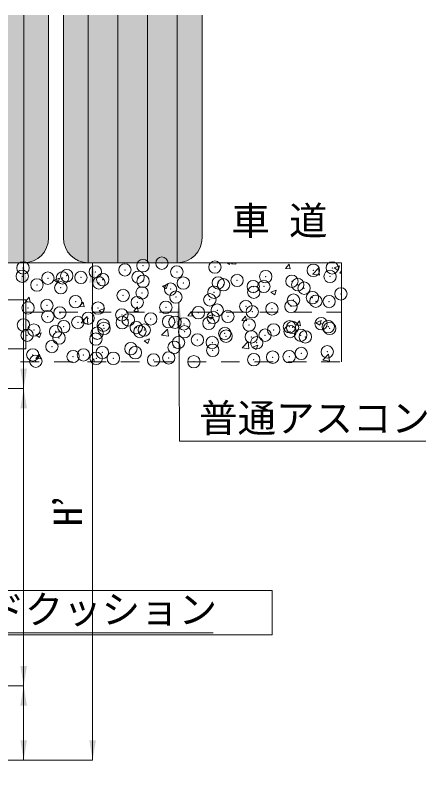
# Model space of a CAD drawing. Units: millimetres, scale not verified. Extents: x 14445 to 39803, y 10010 to 18037.
# Drawn here: x 34507 to 34923, y 14139 to 14901 of the extents above; entities that cross this region are included whole.
import ezdxf
from ezdxf.enums import TextEntityAlignment as Align

# ---------------------------------------------------------------- set-up
doc = ezdxf.new("R2010")
doc.units = ezdxf.units.MM
doc.header["$LTSCALE"] = 25
doc.header["$PDMODE"] = 32
doc.header["$PDSIZE"] = 12.5
doc.linetypes.add('USER1', pattern=[1.35, 0.75, -0.6])
for name, color, linetype, lineweight in [('0_2', 7, 'Continuous', 9), ('寸法線', 7, 'Continuous', 9), ('補助線', 8, 'Continuous', 20), ('ﾊｯﾁﾝｸﾞ', 7, 'Continuous', 5)]:
    doc.layers.add(name, color=color, linetype=linetype, lineweight=lineweight)
doc.styles.add('ＭＳ ゴシック', font='')
doc.styles.get('ＭＳ ゴシック').set_extended_font_data('MS Gothic')

# ---------------------------------------------------------------- blocks, each defined once
blk = doc.blocks.new('filled_arrow')
at = {"color": 0, "linetype": 'Continuous', "lineweight": -2}
blk.add_solid([(7.5, 1.25), (0, 0), (7.5, -1.25)], dxfattribs=at)

msp = doc.modelspace()

# ---------------------------------------------------------------- hatches: boundary and pattern name
at = {"layer": 'ﾊｯﾁﾝｸﾞ'}
for points in [[(34425.24, 14704.97), (34462.47, 14704.97), (34462.47, 14651.05), (34515.47, 14651.05, 0.41421), (34540.47, 14676.05), (34540.47, 14901.05), (34400.47, 14901.05), (34400.47, 14736.88), (34436.98, 14773.38), (34465.31, 14745.05)], [(34695.47, 14901.05), (34555.47, 14901.05), (34555.47, 14676.05, 0.41421), (34580.47, 14651.05), (34670.47, 14651.05, 0.41421), (34695.47, 14676.05)]]:
    msp.add_hatch(color=256, dxfattribs=at).paths.add_polyline_path(points)

# ---------------------------------------------------------------- linework, layer by layer
at = {"layer": '0_2', "lineweight": 5}
for p, q in [((34515.47, 14651.05), (34515.47, 14901.05)), ((34580.47, 14651.05), (34580.47, 14901.05)), ((34610.47, 14901.05), (34610.47, 14651.05)), ((34640.47, 14901.05), (34640.47, 14651.05)), ((34670.47, 14651.05), (34670.47, 14901.05))]:
    msp.add_line(p, q, dxfattribs=at)
at = {"layer": '0_2'}
for p, q in [((34540.47, 14901.05), (34540.47, 14676.05)), ((34555.47, 14676.05), (34555.47, 14901.05)), ((34695.47, 14901.05), (34695.47, 14676.05)), ((34515.47, 14651.05), (34425.47, 14651.05)), ((34670.47, 14651.05), (34580.47, 14651.05))]:
    msp.add_line(p, q, dxfattribs=at)
at = {"layer": '0_2', "lineweight": 20}
msp.add_line((34343.48, 14651.06), (34836.49, 14651.06), dxfattribs=at)
at = {"layer": '0_2', "linetype": 'USER1'}
for p, q in [((34517.52, 14601.05), (34836.49, 14601.05)), ((34343.48, 14551.06), (34836.49, 14551.06))]:
    msp.add_line(p, q, dxfattribs=at)
at = {"layer": '0_2'}
for centre, start, end in [((34515.47, 14676.05), 270, 0), ((34580.47, 14676.05), 180, 270), ((34670.47, 14676.05), 270, 0)]:
    msp.add_arc(centre, 25, start, end, dxfattribs=at)
at = {"layer": '寸法線'}
for p, q in [((34363.48, 14651.04), (34515.29, 14651.04)), ((34363.48, 14651.04), (34584.95, 14651.04)), ((34515.29, 14524.04), (34515.29, 14651.04)), ((34584.95, 14149.04), (34584.95, 14651.04)), ((34363.48, 14524.04), (34515.29, 14524.04)), ((34363.48, 14524.04), (34515.29, 14524.04)), ((34515.29, 14224.04), (34515.29, 14524.04)), ((34363.47, 14224.04), (34515.29, 14224.04)), ((34363.47, 14224.04), (34515.29, 14224.04)), ((34515.29, 14149.04), (34515.29, 14224.04)), ((34353.48, 14149.04), (34515.29, 14149.04)), ((34353.48, 14149.04), (34584.95, 14149.04))]:
    msp.add_line(p, q, dxfattribs=at)
for points in [[(34671.88, 14610.98), (34672.55, 14470.81), (34921.58, 14470.81)], [(34241.49, 14139.06), (34379.88, 14277.44), (34706.73, 14277.44)]]:
    msp.add_lwpolyline(points, dxfattribs=at)
at = {"layer": '補助線', "lineweight": 13}
msp.add_line((34836.49, 14651.06), (34836.49, 14551.06), dxfattribs=at)
msp.add_lwpolyline([(34469.02, 14564.14), (34469.02, 14613.73), (34517.52, 14613.73), (34517.52, 14564.14)], close=True, dxfattribs=at)
at = {"layer": '補助線'}
msp.add_lwpolyline([(34766.41, 14320.08), (34379.88, 14320.08), (34379.88, 14275.42), (34766.41, 14275.42)], close=True, dxfattribs=at)
at = {"layer": 'ﾊｯﾁﾝｸﾞ'}
for p, q in [((34720.81, 14651.06), (34723.37, 14649.33)), ((34723.37, 14649.33), (34723.95, 14651.06)), ((34725.2, 14649.97), (34726.12, 14651.06)), ((34725.2, 14649.97), (34729.76, 14649.57)), ((34729.75, 14649.57), (34729.47, 14651.06)), ((34732.59, 14651.06), (34732.69, 14651.04)), ((34732.69, 14651.04), (34732.69, 14651.06)), ((34779.86, 14645.18), (34783.53, 14649.56)), ((34784.4, 14644.78), (34783.52, 14649.56)), ((34807.24, 14639.48), (34813.17, 14645.66)), ((34814.01, 14638.43), (34813.17, 14645.66)), ((34829.09, 14645.79), (34834.43, 14647.84)), ((34829.09, 14645.78), (34832.88, 14643.23)), ((34832.88, 14643.23), (34834.43, 14647.83)), ((34779.86, 14645.18), (34784.41, 14644.79)), ((34807.23, 14639.48), (34814.01, 14638.43)), ((34834.51, 14640.4), (34836.49, 14642.76)), ((34834.51, 14640.4), (34836.49, 14640.23)), ((34546.05, 14633.42), (34551.38, 14635.46)), ((34546.05, 14633.41), (34549.84, 14630.86)), ((34549.84, 14630.86), (34551.38, 14635.46)), ((34655.56, 14627.31), (34660.89, 14629.36)), ((34655.56, 14627.31), (34659.35, 14624.75)), ((34659.35, 14624.75), (34660.89, 14629.36)), ((34765.07, 14621.21), (34770.4, 14623.26)), ((34768.86, 14618.65), (34770.4, 14623.26)), ((34517.15, 14611.78), (34520.83, 14616.15)), ((34521.7, 14611.38), (34520.82, 14616.15)), ((34765.06, 14621.21), (34768.86, 14618.65)), ((34517.15, 14611.78), (34521.71, 14611.38)), ((34571.81, 14606.99), (34575.48, 14611.37)), ((34576.35, 14606.59), (34575.47, 14611.37)), ((34571.81, 14606.99), (34576.36, 14606.6)), ((34591.53, 14602.74), (34596.87, 14604.79)), ((34591.53, 14602.73), (34594.02, 14601.05)), ((34594.02, 14601.05), (34595.32, 14600.18)), ((34595.32, 14600.18), (34595.62, 14601.05)), ((34595.62, 14601.05), (34596.87, 14604.78)), ((34626.46, 14602.21), (34630.14, 14606.59)), ((34626.46, 14602.21), (34631.02, 14601.81)), ((34631.01, 14601.81), (34630.13, 14606.59)), ((34681.12, 14597.43), (34684.16, 14601.05)), ((34684.16, 14601.05), (34684.79, 14601.81)), ((34684.92, 14601.05), (34684.78, 14601.81)), ((34685.67, 14597.03), (34684.92, 14601.05)), ((34573.37, 14590.47), (34579.3, 14596.66)), ((34580.14, 14589.42), (34579.3, 14596.66)), ((34681.12, 14597.43), (34685.67, 14597.03)), ((34701.04, 14596.63), (34706.38, 14598.68)), ((34701.04, 14596.63), (34704.83, 14594.07)), ((34704.83, 14594.07), (34706.38, 14598.68)), ((34735.77, 14592.65), (34739.45, 14597.03)), ((34735.77, 14592.65), (34740.33, 14592.25)), ((34740.32, 14592.25), (34739.44, 14597.03)), ((34790.43, 14587.87), (34794.1, 14592.25)), ((34794.98, 14587.47), (34794.09, 14592.24)), ((34810.55, 14590.53), (34815.89, 14592.58)), ((34814.34, 14587.97), (34815.88, 14592.58)), ((34573.37, 14590.48), (34580.14, 14589.43)), ((34790.43, 14587.87), (34794.98, 14587.47)), ((34810.55, 14590.53), (34814.34, 14587.97)), ((34527.51, 14578.16), (34532.84, 14580.21)), ((34527.51, 14578.16), (34531.3, 14575.6)), ((34531.3, 14575.6), (34532.84, 14580.2)), ((34654.69, 14577.86), (34660.63, 14584.05)), ((34654.69, 14577.86), (34661.47, 14576.81)), ((34661.47, 14576.81), (34660.62, 14584.05)), ((34637.02, 14572.06), (34642.35, 14574.11)), ((34637.02, 14572.05), (34640.81, 14569.5)), ((34640.81, 14569.5), (34642.35, 14574.1)), ((34736.02, 14565.25), (34741.95, 14571.43)), ((34742.79, 14564.2), (34741.95, 14571.43)), ((34736.01, 14565.25), (34742.79, 14564.2)), ((34746.52, 14565.95), (34750.31, 14563.39)), ((34746.53, 14565.95), (34751.86, 14568)), ((34750.31, 14563.39), (34751.86, 14568)), ((34527.73, 14554.46), (34531.4, 14558.84)), ((34527.73, 14554.46), (34532.28, 14554.06)), ((34532.27, 14554.06), (34531.39, 14558.84)), ((34583.54, 14551.06), (34586.06, 14554.06)), ((34586.6, 14551.06), (34586.05, 14554.05)), ((34817.34, 14552.64), (34823.27, 14558.82)), ((34824.11, 14551.58), (34823.27, 14558.82)), ((34817.34, 14552.64), (34824.11, 14551.59))]:
    msp.add_line(p, q, dxfattribs=at)
for p in [(34635.84, 14648.12), (34654.91, 14650.63), (34514.64, 14645.79), (34587.71, 14641.78), (34617.61, 14643.83), (34670.03, 14641.74), (34708.52, 14646.62), (34807.91, 14643.36), (34826.99, 14645.87), (34513.85, 14637.4), (34539.78, 14635.47), (34554.53, 14635.69), (34558.85, 14637.98), (34573.17, 14636.21), (34595.21, 14633.97), (34630.9, 14636.38), (34635.89, 14632.25), (34730.93, 14633.22), (34759.79, 14637.02), (34786.29, 14632.33), (34824.78, 14637.21), (34528.73, 14628.58), (34552.84, 14625.78), (34591.33, 14630.66), (34663.73, 14624.38), (34676.56, 14630.53), (34711.85, 14630.71), (34717.24, 14628.81), (34747.17, 14626.97), (34757.92, 14627.09), (34792.22, 14628.88), (34798.59, 14625.37), (34615.79, 14618.06), (34634.87, 14620.58), (34669.1, 14616.37), (34707.59, 14621.25), (34747.78, 14621.25), (34835.8, 14619.61), (34567.67, 14611.73), (34629.98, 14611.01), (34703.34, 14613.62), (34787.86, 14613.3), (34806.94, 14615.81), (34810.48, 14612.15), (34823.85, 14611.84), (34519.73, 14605.42), (34538.81, 14607.93), (34590.4, 14605.3), (34658.91, 14606), (34710.88, 14603.17), (34739.74, 14606.97), (34746.24, 14601.6), (34766.04, 14604.52), (34785.36, 14606.96), (34539.69, 14596.75), (34551.91, 14600.42), (34580.37, 14595.03), (34614.47, 14598.37), (34643.68, 14594.32), (34691.81, 14600.66), (34706.66, 14595.89), (34721.6, 14596.89), (34515.08, 14588.23), (34555.76, 14586.51), (34570.03, 14590.74), (34595.75, 14588.01), (34614.82, 14590.52), (34621.05, 14593.31), (34661.72, 14591.59), (34668.17, 14591.01), (34677.16, 14589.27), (34702.4, 14589.87), (34743.08, 14588.16), (34783.76, 14586.44), (34815.75, 14589.56), (34822.93, 14586.48), (34525.59, 14583.11), (34547.62, 14581.67), (34589.47, 14579.93), (34596.44, 14584.79), (34629.05, 14585.64), (34632.73, 14581.64), (34637.11, 14583.08), (34677.79, 14581.36), (34718.47, 14579.64), (34767.82, 14583.25), (34784.44, 14581.6), (34786.89, 14585.76), (34824.43, 14584.72), (34518.76, 14577.88), (34550.98, 14575.05), (34588.29, 14574.01), (34690.84, 14573.11), (34719.69, 14576.91), (34745.31, 14576.23), (34759.15, 14577.92), (34795.14, 14577.85), (34799.82, 14576.2), (34543.85, 14566.38), (34623.64, 14564.27), (34667.25, 14565.64), (34671.76, 14570.6), (34705.74, 14570.52), (34750.7, 14570.23), (34524.53, 14558.01), (34565.21, 14556.3), (34575.7, 14557.96), (34594.78, 14560.47), (34628.12, 14560.28), (34706.27, 14562.6), (34766.85, 14555.71), (34783.51, 14556.23), (34795.71, 14559.51), (34822, 14561.11), (34527.58, 14551.62), (34588.55, 14554.56), (34605.89, 14554.58), (34646.56, 14552.86), (34661.83, 14554.97), (34687.24, 14551.14), (34747.77, 14553.2)]:
    msp.add_point(p, dxfattribs=at)

# ---------------------------------------------------------------- block references
at = {"layer": '寸法線', "xscale": 2.67, "yscale": 2.67}
for p, rotation in [((34515.29, 14651.04), 270), ((34584.95, 14651.04), 270), ((34671.88, 14610.98), 270.3), ((34515.29, 14524.04), 90), ((34515.29, 14524.04), 270), ((34515.29, 14224.04), 90), ((34515.29, 14224.04), 270), ((34515.29, 14149.04), 90), ((34584.95, 14149.04), 90)]:
    msp.add_blockref('filled_arrow', p, dxfattribs=dict(at, rotation=rotation))

# ---------------------------------------------------------------- texts
at = {"layer": '0_2', "style": 'ＭＳ ゴシック'}
msp.add_text('車 道', height=28.48, dxfattribs=at).set_placement((34725.11, 14670.72), align=Align.BOTTOM_LEFT)
at = {"layer": '寸法線', "style": 'ＭＳ ゴシック'}
for s, p in [('普通アスコン', (34692.55, 14508.49)), ('サンドクッション', (34399.88, 14315.27))]:
    msp.add_text(s, height=28.48, dxfattribs=at).set_placement(p, align=Align.TOP_LEFT)
msp.add_text('H’', height=28.48, rotation=90, dxfattribs=at).set_placement((34559.95, 14400.04), align=Align.MIDDLE_CENTER)

doc.saveas('drawing.dxf')
